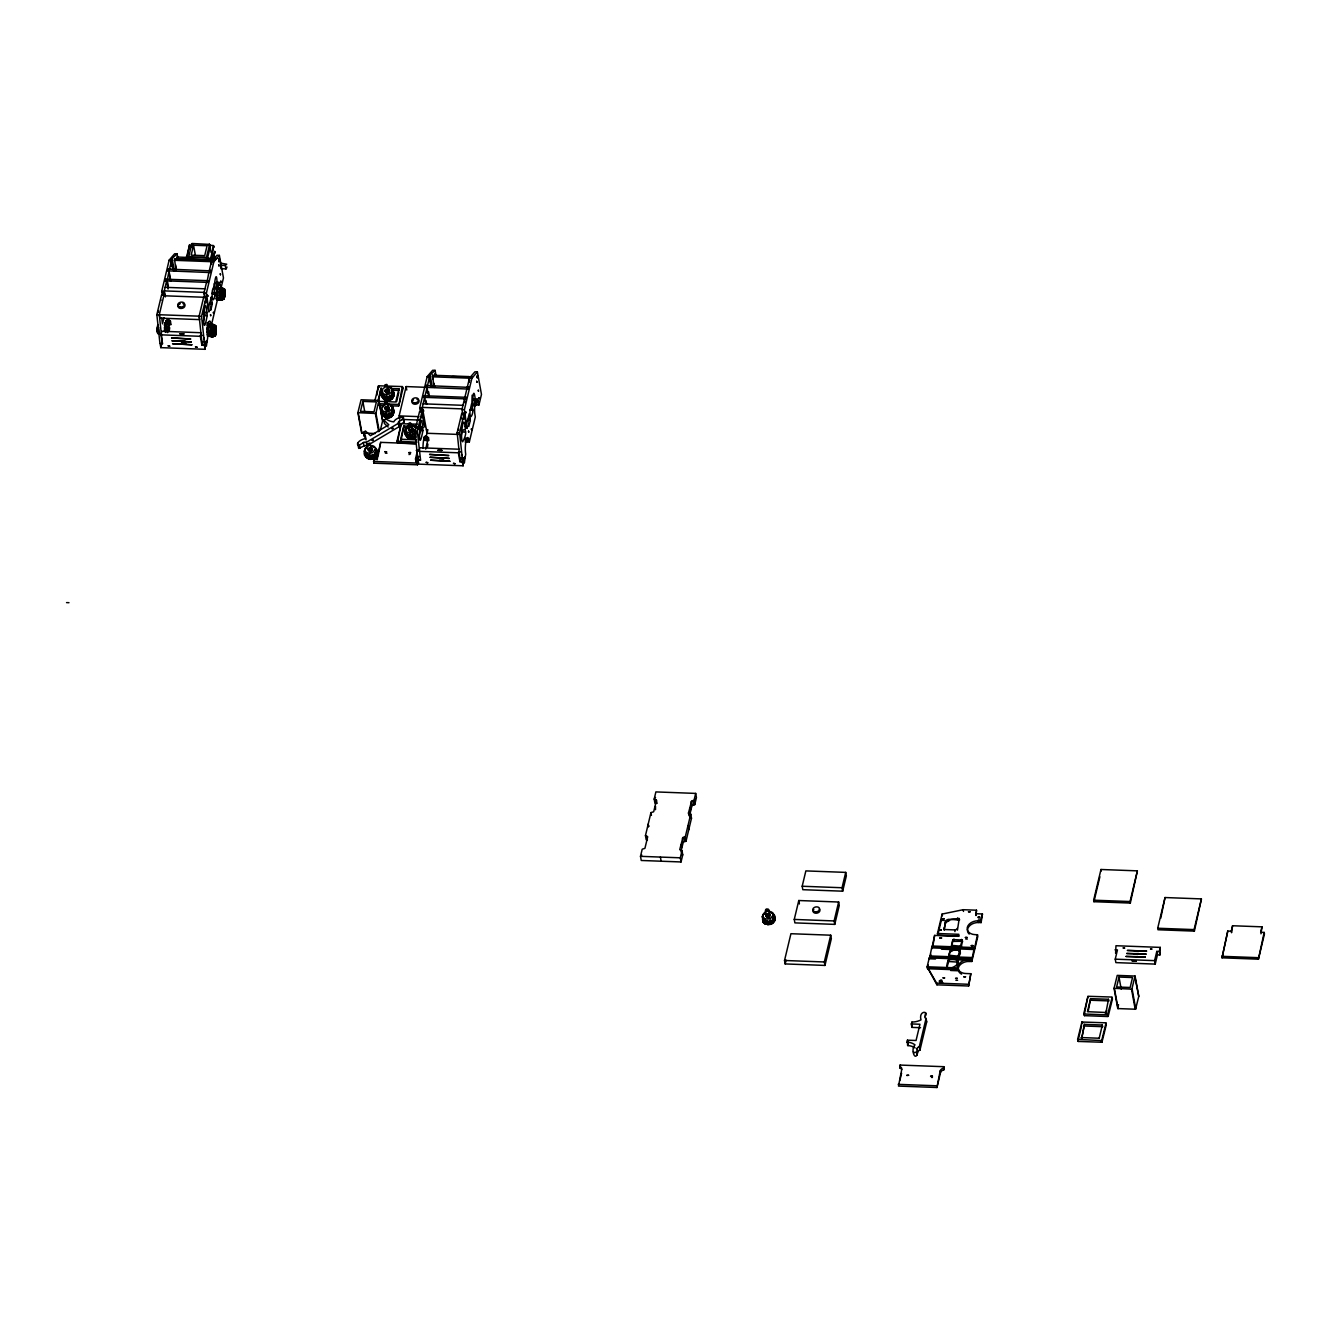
<?xml version="1.0" encoding="UTF-8"?>
<svg xmlns="http://www.w3.org/2000/svg" width="1331" height="1331" viewBox="0 0 1331 1331"><rect width="100%" height="100%" fill="white"/><g stroke="black" fill="none" stroke-linecap="round" stroke-linejoin="round"><path stroke-width="1.5" d="M214.541 283.553C217.619 260.593 218.084 304.533 214.557 283.703M688.46 827.666L688.743 829.745M1155.607 959.169L1155.807 958.919M207.004 332.683L214.374 332.817L214.108 331.602M207.12 328.458C212.261 326.611 215.056 330.188 214.674 331.918M223.026 296.014L223.175 291.888L223.941 299.342L225.072 291.955L224.556 289.11L223.026 288.76A2.479 2.329 37.6 0 0 221.062 287.729L216.837 288.528M216.354 296.231L222.976 295.698M166.125 327.526L165.909 330.204M413.059 429.347A2.229 1.581 -10.3 0 0 412.909 428.965L412.926 428.649A2.229 1.581 -10.3 0 0 410.48 427.451M159.287 334.014C155.611 333.599 157.59 327.326 157.757 324.664M214.258 329.073L214.391 329.14A4.475 0.932 -87.9 0 0 215.123 335.179A4.475 0.932 -87.9 0 0 216.104 328.524L215.988 327.592A4.475 0.932 -87.9 0 0 214.391 329.173L214.058 331.785L215.522 325.43L216.188 332.683L215.489 335.628L213.925 335.994A2.479 2.363 -38.9 0 1 211.895 336.893L211.712 335.595M223.126 296.148L224.29 288.777M213.958 330.953C214.923 325.862 213.742 332.517 216.304 331.336M214.89 330.92L215.239 328.757L215.489 329.838M215.639 330.487L214.973 331.901M224.39 293.818L224.323 294.85M470.309 410.031C476.864 404.591 468.712 427.767 470.109 409.599M160.785 300.224L161.151 300.091M157.707 327.992L157.707 330.421M176.724 258.696L177.123 257.033L216.936 258.563M177.389 259.063L177.206 257.083M409.016 454.586L410.547 453.871M655.518 797.552L655.518 797.419M942.847 982.91L941.533 981.679L939.653 982.794M958.07 968.802L927.291 967.72L928.406 969.65L928.256 968.768L958.553 969.9L959.601 971.231A9.65 6.838 -10.3 0 0 965.774 973.51L970.831 973.71L968.619 986.005L936.941 984.824L927.141 966.772L929.271 957.887L971.58 959.468L964.16 960.4A9.65 6.838 -10.3 0 0 958.004 966.239L958.753 971.48A9.65 6.838 -10.3 0 0 961.598 974.142M958.22 969.767L958.32 967.953A9.65 6.838 -10.3 0 1 966.905 961.531L971.83 961.464L977.803 936.475L977.486 934.745L975.074 934.645A9.65 6.838 -10.3 0 1 967.304 927.374A9.65 6.838 -10.3 0 1 978.385 920.786L980.797 920.869L981.113 922.599L978.684 922.516A9.65 6.838 -10.3 0 0 968.968 926.476A9.65 6.838 -10.3 0 0 969.201 934.096M368.487 458.929L366.641 457.631C364.245 452.34 368.62 452.79 367.489 457.465A2.479 1.281 -62.8 0 0 368.371 458.23L368.487 458.929C371.881 460.476 378.387 457.465 376.041 453.272M367.057 455.135L366.008 454.586M384.36 399.699L383.561 398.951C381.282 392.778 385.973 394.825 384.36 399.699C387.77 402.112 394.775 399.566 393.311 394.791A2.479 1.714 -27.9 0 0 393.976 393.078L392.029 389.501L392.196 391.347L389.6 393.81A5.341 3.777 -10.3 0 1 382.446 392.828A5.341 3.777 -10.3 0 1 384.709 387.487M385.108 416.936L384.043 416.387A2.479 1.281 -62.8 0 1 383.162 415.605C381.448 410.63 385.358 412.194 384.226 416.154A2.479 1.281 -62.8 0 0 385.108 416.936L385.241 417.635C388.436 418.866 393.909 416.936 393.244 412.876M383.994 396.438L382.929 395.889M407.935 438.065L407.136 437.317C404.707 431.227 409.649 433.174 407.935 438.065L411.612 438.964L415.854 437.217M766.24 924.113L764.443 923.564L764.377 919.172L765.441 919.704L765.624 924.28L771.747 923.747C772.313 917.525 767.505 919.788 770.466 924.413M390.515 416.586C390.998 410.663 386.805 412.427 389.218 417.052M412.976 438.032C409.349 429.98 418.25 435.104 412.86 438.065L412.976 438.764M766.739 916.277L766.09 915.811A1.98 1.414 -10.3 0 1 767.471 913.915M773.694 915.961L774.426 917.658L772.978 914.064L774.509 915.312L775.058 918.523L771.764 923.83M157.258 328.091L158.339 326.777M164.528 327.01L164.362 328.324M207.087 328.507L206.971 329.855L214.125 330.121M207.736 329.655L207.852 328.308M212.611 325.33L212.71 324.365C205.556 324.864 208.202 324.947 212.977 324.697A2.479 2.363 -38.9 0 1 214.84 325.729L215.805 325.762M211.895 336.893L211.978 335.928M212.893 325.662L212.71 324.365A2.479 2.363 -38.9 0 1 214.557 325.396L214.84 325.729M213.143 330.088L213.276 328.74M216.387 293.003L216.62 291.639L222.992 292.121M214.907 332.733L215.339 331.303M220.464 298.926L220.663 300.224A2.479 2.363 -38.9 0 0 222.676 299.342L223.941 299.342M220.663 300.224L220.746 299.259M221.645 288.993L221.462 287.696L217.286 288.178M222.876 293.469L222.027 292.071M470.076 409.848L472.721 410.447M215.522 330.937L215.189 332.7L214.94 331.635M224.174 295.648L223.991 292.105L223.708 293.502M774.675 916.66L775.224 919.671L774.143 921.335M167.407 329.506C166.225 335.096 166.458 323.2 167.423 328.358M210.83 310.007L212.344 303.551L211.23 297.262M213.692 287.296C211.679 289.226 211.496 298.044 213.309 299.774C217.985 295.066 209 280.575 218.4 282.555A9.65 2.03 -87.9 0 1 220.281 284.884L220.929 288.478L223.458 277.913L219.365 255.386L216.936 255.286L212.111 260.876L213.343 260.926L212.677 261.741M435.353 375.974L435.137 373.529L434.755 376.007M470.309 420.496L469.227 413.741L467.647 420.313L468.762 426.536L470.309 420.496L467.863 420.496L467.896 419.332L470.309 419.332M471.873 403.742L472.139 395.174M641.808 855.068L641.642 855.184M948.637 959.684C939.004 979.599 974.608 957.471 948.654 959.684M949.103 955.442L950.9 949.302L959.817 949.835L958.154 956.174L949.153 955.242L949.419 957.139C945.176 948.471 965.175 947.373 959.268 955.675M951.499 945.393L952.863 939.703L951.815 947.09L951.515 945.359L960.466 946.175L962.28 940.052L952.913 939.586M167.34 329.539C166.442 334.197 166.292 324.564 167.357 328.042M213.626 329.838L214.358 327.476L214.89 329.106M957.455 930.136L959.235 918.457L948.121 919.505A3.061 2.18 -10.3 0 0 945.443 921.551L944.178 929.903L945.443 921.551M955.908 980.298L957.605 980.265M978.368 919.072L980.065 919.039M167.24 329.539L166.874 330.504L167.24 328.058M214.757 283.486L217.186 283.57M212.294 304.1C209.283 305.697 208.867 301.222 212.294 302.836M472.771 399.982L475.25 399.416L472.788 398.718M167.673 332.617L170.435 321.054L168.155 320.022L168.904 324.165L171.017 324.664M191.581 243.823L188.852 256.767L206.455 257.332L209.666 244.405L192.03 243.49L192.313 247.849M210.464 259.179L213.659 245.769L211.163 259.528M213.958 247.466L213.259 245.486L207.436 245.27M213.309 257.216L214.69 251.409L213.609 258.863M214.973 253.156L214.69 251.459M357.889 412.627L361.1 399.749L378.936 400.448L375.824 413.475L357.889 412.677L361.599 432.891L375.259 433.54M378.986 400.681L382.646 420.679L380.483 429.747M402.295 386.572L402.927 388.602L398.801 405.822L402.295 386.572L378.57 385.79L374.726 401.263M415.189 443.755L397.653 443.107L397.004 441.127L401.263 423.724L417.202 424.19M425.687 449.113L428.449 437.55L426.17 436.535L427.883 429.697M647.448 839.828L646.201 839.778L645.452 835.635L650.942 812.609L653.671 811.777L656.433 800.214L654.187 799.049L655.884 791.912L695.68 793.409L696.429 797.535L694.732 804.673L692.004 805.521L689.691 815.171M694.732 804.673L693.983 800.547L691.671 800.879L688.46 813.075L690.739 814.106L691.488 818.249L685.997 841.259L683.269 842.09L680.956 851.757M960.167 951.915L959.851 950.184M960.915 945.792L961.232 947.506L962.33 941.283L953.179 941.416M1077.611 1039.461L1081.92 1022.025L1105.695 1022.824L1106.277 1024.837L1101.935 1042.24L1078.326 1041.441L1077.628 1039.411L1101.685 1040.559L1105.994 1023.14M1077.927 1041.158L1081.571 1025.835M1084.482 1015.653L1083.783 1013.623L1088.026 996.287L1111.867 997.052L1112.433 999.065L1108.141 1016.435L1107.475 1014.871L1084.116 1014.006L1084.482 1015.653L1107.775 1016.535M1106.277 1024.837L1105.579 1022.807M1112.134 997.401L1107.475 1014.871M1114.047 988.351L1117.241 975.39L1135.027 976.056L1131.849 989.166L1114.03 988.301L1117.774 1008.565L1135.559 1009.231L1138.77 996.353L1134.711 975.939M406.238 431.028L406.437 428.399M158.372 312.103L158.306 310.689L158.073 312.036M421.262 410.713L421.262 409.682M426.602 430.146L426.585 429.114M372.364 458.38C376.39 454.753 369.469 451.808 372.48 459.079M390.715 399.932C386.822 399.799 390.549 390.332 390.698 399.2M364.91 453.572L365.243 451.658L365.343 455.901A2.479 1.714 -27.9 0 0 366.524 456.949A2.479 1.281 -62.8 0 0 367.306 457.698L368.371 458.23M381.847 394.874L382.163 392.961L382.263 397.204A2.479 1.714 -27.9 0 0 383.444 398.252L382.962 397.37A2.479 1.714 -27.9 0 1 381.797 396.305C378.869 394.026 383.644 388.719 381.215 392.562M381.648 412.261L381.98 410.364L382.08 414.59A2.479 1.714 -27.9 0 0 383.261 415.655L385.241 417.635M405.406 433.24L405.739 431.344L405.839 435.57A2.479 1.714 -27.9 0 0 407.003 436.635L406.537 435.736A2.479 1.714 -27.9 0 1 405.356 434.688C402.91 431.044 407.02 427.8 404.79 430.928M762.796 919.438C763.445 914.414 761.315 923.398 765.175 923.564M165.693 328.225L166.026 326.744M223.408 295.449L224.756 297.246M427.65 446.684L427.584 443.789L427.135 446.717M648.613 826.618L648.613 825.719L648.53 826.667M695.264 799.382L695.181 799.532M215.023 333.865C218.633 323.766 210.78 329.289 216.005 333.915M214.773 332.317L213.243 334.014A2.479 1.764 -10.3 0 1 211.13 334.663C205.756 332.484 206.189 336.61 211.313 335.628A2.479 1.764 -10.3 0 0 213.426 334.979L214.89 336.028M409.299 428.848L409.432 430.412A2.229 1.581 -10.3 0 0 412.909 429.064M409.399 429.431L410.064 430.579M409.283 429.397L411.429 429.88L412.011 428.382M765.674 909.855C773.927 913.316 762.347 902.135 766.157 916.46M202.994 322.917L204.907 314.515L204.259 309.125M207.187 315.597C204.708 280.691 200.898 349.687 207.187 315.597L204.758 315.497M418.716 437.899L420.646 429.497L419.98 424.09M422.925 430.579C420.579 395.507 416.52 464.652 422.925 430.579L420.496 430.479M461.008 439.413C461.025 423.957 470.375 428.565 462.639 441.792C459.644 440.295 463.737 408.268 465.301 429.031M364.278 451.325C366.308 446.734 362.481 454.952 365.343 455.901L366.258 455.568M381.015 410.031C383.378 406.055 378.769 411.961 382.08 414.59L383.012 414.274M762.197 917.042C763.811 912.683 760.933 922.167 764.393 922.816M162.349 295.282L161.667 291.522L169.17 260.094L174.644 253.772L177.09 253.855L177.755 257.615M156.842 314.648L161.5 295.183L163.929 295.282L159.287 314.732L162.349 343.398L159.92 343.315L156.842 314.648L201.563 316.262L206.205 296.796L203.776 296.713L199.134 316.162L202.196 344.845L204.625 344.929L201.563 316.262M165.826 279.127L165.393 280.974L166.625 281.024L168.089 289.043M170.152 280.808L168.704 269.295M164.778 295.366L164.096 291.622L166.625 281.024M210.065 272.422L210.448 270.859L168.222 269.095L167.756 271.025L169.004 271.075L167.273 280.126M169.47 269.145L171.583 260.26L169.153 260.161M175.975 270.459L174.511 258.73L210.897 260.077L211.646 264.154M164.029 317.776L162.449 323.832L161.733 318.026M205.257 341.768L205.124 349.304L160.818 347.641L160.103 343.681L162.582 343.764L160.951 334.83L161.816 331.269L201.164 332.733L200.316 336.31L201.929 345.245L204.408 345.328L205.473 341.418L206.355 346.243L207.686 337.608A9.65 2.03 -87.9 0 1 208.118 323.982A9.65 2.03 -87.9 0 1 210.997 323.749L211.313 325.479L217.286 300.473L216.304 297.761M160.818 347.641L161.683 344.064M186.207 258.281L189.701 244.654L190.266 246.268M187.222 255.436L187.139 255.785A14.025 9.933 -10.3 0 1 186.423 257.415M187.421 256.118L189.385 244.954M193.544 245.237L191.182 255.169L204.691 255.668L207.07 245.736L193.544 245.237L195.391 255.336M180.949 340.769L184.976 340.919M207.337 258.963L210.015 247.799M210.897 260.077L210.531 261.658L174.128 260.294M204.625 296.796L203.959 293.053L206.488 282.455L207.719 282.505L208.168 280.658L165.809 279.227M208.851 272.506L207.104 281.64M207.536 280.791L207.154 282.355L165.427 280.808M206.205 296.796L208.967 312.003L206.388 293.136L213.892 261.708L219.365 255.386M218.733 261.774L218.916 258.63M202.196 344.845L203.044 341.318M208.351 325.629L207.27 327.293L208.351 325.629L211.629 325.762A2.479 1.68 13.4 0 1 213.692 326.528L214.657 326.561M216.371 290.141L217.103 288.977L220.38 289.093A2.479 1.68 13.4 0 1 222.46 289.859L223.425 289.892M217.868 287.296L218.717 283.719M211.313 333.948L211.479 334.913M220.064 297.279L220.064 298.959A2.479 1.764 -10.3 0 0 222.177 298.327L223.159 298.36M221.878 289.676L222.044 288.96A2.479 1.764 -10.3 0 1 223.625 289.526M208.118 326.644L211.396 326.761A2.479 1.68 13.4 0 1 213.459 327.526L213.692 326.528M220.247 298.244L216.387 298.676M216.87 289.975L220.147 290.091A2.479 1.68 13.4 0 1 222.21 290.857L222.46 289.859M214.79 334.88L214.823 334.73A2.479 1.68 13.4 0 1 213.692 335.445M362.864 401.396L360.501 411.346L374.011 411.845L376.39 401.912L362.864 401.396L364.711 411.512M376.839 395.307L378.37 385.99M365.326 454.67A2.479 1.68 13.4 0 1 364.694 453.655L364.511 450.327M377.921 401.247L381.032 388.219L378.653 401.03M382.679 396.289A2.479 1.68 13.4 0 1 381.631 394.974L381.448 391.647M369.369 457.165L369.536 458.579A4.475 3.161 -10.3 0 0 370.667 458.679L371.831 458.579M370.733 457.215L371.116 459.278M386.289 398.485L388.036 400.598M369.07 445.719A5.341 3.777 -10.3 0 0 365.243 451.076A5.341 3.777 -10.3 0 0 372.68 452.49L375.508 449.029C375.259 445.952 378.719 453.022 376.989 454.121A2.479 1.68 13.4 0 1 376.257 455.468A2.479 1.181 46.5 0 1 375.675 456.417L374.926 457.947M387.654 398.535L387.903 399.916M370.451 445.502A5.341 3.777 -10.3 0 1 375.508 449.029L376.989 454.121L376.007 454.087M417.352 451.176L415.588 458.579A4.542 3.228 -10.3 0 0 417.535 461.674L417.501 464.802L373.761 463.171L373.778 460.027A4.559 3.228 -10.3 0 0 377.155 457.115L380.683 442.358L415.072 443.639M373.761 463.171L373.778 460.027M376.557 451.791L375.824 450.094M374.793 457.265A2.479 1.181 46.5 0 0 375.292 456.267L376.507 454.453A2.479 1.68 13.4 0 0 377.222 453.122L376.257 453.072L376.623 455.152M386.106 415.871L386.273 417.269A4.475 3.161 -10.3 0 0 387.404 417.368L388.569 417.285M390.183 388.219L391.996 388.852L393.909 395.423A2.479 1.68 13.4 0 1 393.194 396.771L393.427 395.773A2.479 1.68 13.4 0 0 394.142 394.425L393.094 389.867M387.471 415.921L387.853 417.984M377.921 456.999L380.683 442.358M393.494 393.094L392.628 391.381M385.807 404.408A5.341 3.777 -10.3 0 0 381.98 409.782A5.341 3.777 -10.3 0 0 389.417 411.196L392.013 408.733L391.846 406.887M387.188 404.208A5.341 3.777 -10.3 0 1 392.262 407.719L393.726 412.81A2.479 1.68 13.4 0 1 393.011 414.157L393.36 413.841M393.294 410.497L392.445 408.767M396.621 401.712L398.834 392.395M399.766 419.348L399.134 415.888L406.138 386.572L425.92 387.321M397.769 440.827L401.113 423.94M421.628 426.685L403.792 426.02L400.648 439.23L416.503 439.829M400.964 440.794L403.909 426.036M407.136 437.317L406.621 433.906A2.479 1.68 13.4 0 1 405.938 433.24M409.865 436.851L411.612 438.964M411.229 436.901L411.479 438.282M420.363 411.778L419.681 408.018L427.184 376.606L432.658 370.268L435.087 370.367L436.119 375.991M420.363 459.91L417.934 459.811L414.856 431.144L419.515 411.678L421.944 411.778L424.705 426.985L422.11 408.118L424.639 397.52L423.391 397.487L423.84 395.623L425.088 395.673L427.018 387.571L425.77 387.521L426.236 385.591L468.462 387.354M428.366 376.706L435.087 370.367M416.004 428.715L413.176 432.176A5.341 3.777 -10.3 0 1 405.739 430.762A5.341 3.777 -10.3 0 1 409.565 425.404M426.719 385.79L426.353 387.371L468.113 389.051L468.579 387.121L467.331 387.071L469.46 378.187L471.906 378.22L477.38 371.881L474.951 371.798L470.126 377.372M427.484 385.641L429.597 376.756L427.168 376.656M463.138 465.8L463.271 458.263L463.138 465.8L418.832 464.136L418.117 460.177L420.596 460.26L417.302 431.227L421.944 411.778M433.989 386.955L432.525 375.226L468.911 376.59L469.66 380.649M420.396 432.375L421.278 428.649M416.62 462.622A4.542 3.228 -10.3 0 1 415.904 460.293L416.786 456.6M417.934 459.811L418.766 456.3M417.535 461.674L417.501 464.802M443.639 459.744L439.48 460.127M469.277 382.213L468.911 376.59M462.988 415.172L461.957 409.549L464.486 398.967L465.734 399.001L466.183 397.154L464.935 397.104L466.865 389.001M461.924 462.656L464.369 462.755L463.487 457.914L462.639 461.424L460.21 461.341L457.149 432.675L461.79 413.209L464.22 413.309L466.981 428.499L464.403 409.632L471.906 378.22M462.639 461.424L459.578 432.758L464.22 413.309M470.325 409.582L471.59 403.692L472.705 409.283M462.423 461.824L459.944 461.741L460.792 458.163M460.21 461.341L461.058 457.831M475.2 400.065C471.473 420.729 472.655 378.952 475.217 398.818M474.385 405.539L475.45 405.572L476.731 400.215M477.38 371.881L481.473 394.409L478.944 404.973L476.515 404.89L477.363 401.363M464.369 462.755L465.7 454.121A9.65 2.03 -87.9 0 1 466.133 440.478A9.65 2.03 -87.9 0 1 469.011 440.245L469.327 441.975L466.898 441.892M469.327 441.975L475.3 416.969L474.718 413.276A9.65 2.03 -87.9 0 1 475.417 401.613L476.415 399.05A9.65 2.03 -87.9 0 1 478.295 401.38L478.944 404.973M685.997 841.259L685.232 837.116L682.919 837.449L679.725 849.66L682.004 850.675L682.753 854.818L681.039 861.956L641.259 860.475L640.494 856.332L642.207 849.195L644.919 848.363L647.698 836.8L645.452 835.635M681.039 861.956L680.291 857.813L682.004 850.675M685.232 837.116L690.739 814.106M693.983 800.547L695.68 793.409M762.38 916.194L763.295 920.836M766.955 911.585A5.341 3.777 -10.3 0 0 763.129 916.959A5.341 3.777 -10.3 0 0 770.549 918.373L773.394 914.896A5.341 3.777 -10.3 0 0 768.32 911.386M784.525 960.483L790.93 933.713L830.71 935.194L831.343 938.654L824.954 965.424L785.157 963.927L784.525 960.483L824.322 961.964L824.954 965.424M794.258 919.438L798.783 900.521L838.646 902.019L839.262 905.463L834.753 924.38L794.89 922.882L794.258 919.438L834.121 920.936L834.753 924.38M802.194 886.246L805.854 870.907L845.717 872.387L846.35 875.848L842.673 891.188L802.809 889.69L802.194 886.246L842.057 887.744L842.673 891.188M785.157 963.927L786.072 960.1M824.322 961.964L830.71 935.194M834.121 920.936L838.646 902.019M842.057 887.744L845.717 872.387M899.773 1066.48L900.105 1065.066L943.862 1066.697L943.829 1069.841A4.542 3.228 -10.3 0 0 940.468 1072.719L936.941 1087.51L898.492 1086.079L901.719 1069.592A4.559 3.228 -10.3 0 0 899.773 1066.48L900.089 1068.194A4.559 3.228 -10.3 0 1 901.736 1069.492M900.089 1068.194L900.105 1065.066M915.146 1047.963A14.025 9.933 -10.3 0 0 908.075 1045.567L907.426 1040.177L916.061 1040.493L919.937 1024.254L911.302 1023.938L912.251 1022.025A14.025 9.933 -10.3 0 0 920.985 1019.879C918.506 1010.645 928.506 1010.662 925.594 1015.736M907.592 1045.55L907.426 1040.177M920.57 1027.715L911.918 1027.382L911.752 1022.008M899.823 1080.539L901.586 1073.152M935.477 959.002L929.421 958.769L931.667 947.855L973.959 949.519L974.126 950.401L977.486 934.745M931.667 947.855L931.816 948.737L934.628 935.41L958.37 936.309L958.852 934.312L937.473 933.513L942.115 914.064L963.178 909.705L976.505 910.204L975.972 915.445L976.505 910.204M927.441 968.569L928.273 965.075M929.936 958.154L930.835 954.327M933.114 944.777L934.628 935.41M959.169 936.042L937.773 935.244L941.499 919.688M925.627 1013.057L924.746 1016.751A2.695 1.913 -10.3 0 0 926.077 1018.398L926.709 1021.859L919.921 1050.226A2.695 1.913 -10.3 0 0 917.841 1051.756C915.711 1063.336 910.055 1049.394 915.013 1044.885A14.025 9.933 -10.3 0 0 907.443 1042.123L906.96 1042.106M916.976 1055.383L917.209 1048.296A2.695 1.913 -10.3 0 1 919.288 1046.782L926.077 1018.398M946.957 967.437L948.704 961.514L957.655 962.113M956.773 966.156L957.355 960.666M936.941 1087.51L940.152 1071.006A4.542 3.228 -10.3 0 1 943.529 1068.111L943.862 1066.697M957.638 959.817L971.746 960.35L973.959 949.519M980.797 920.869L982.461 913.964L975.656 913.715M981.113 922.599L982.461 913.964M968.619 986.005L970.831 973.71M1093.649 900.189L1100.987 869.492L1137.373 870.857L1130.318 903.067L1093.932 901.703L1093.649 900.189L1130.052 901.536L1130.318 903.067M1093.932 901.703L1099.888 876.763M1084.532 1013.373L1087.876 996.503M1084.532 1024.371L1081.571 1039.128L1084.399 1024.354L1102.351 1025.036L1099.223 1038.147M1088.176 1011.493L1090.538 998.666L1108.39 999.248L1108.79 1000.995M1115.611 953.279L1115.96 945.725L1160.266 947.389L1159.917 954.943L1157.438 954.843L1156.805 951.399L1159.284 951.482L1159.917 954.943M1157.438 954.843L1155.225 964.093L1115.877 962.612L1115.245 959.169L1117.458 949.918L1114.979 949.835M1130.052 901.536L1137.373 870.857M1108.49 999.331L1105.678 1014.022L1106.577 1010.296M1119.005 977.037L1116.626 986.986L1130.152 987.486L1132.515 977.553L1119.005 977.037L1121.218 989.166M1117.691 1008.299L1118.539 1004.705M1157.704 928.239L1165.041 897.543L1201.427 898.907L1194.373 931.118L1157.97 929.753L1157.704 928.239L1194.09 929.604L1194.373 931.118M1160.732 918.257L1165.041 897.543M1155.225 964.093L1154.593 960.633L1156.805 951.399M1159.284 951.482L1160.266 947.389M1194.09 929.604L1201.427 898.907M1261.988 926.842L1260.673 932.299L1264.167 932.432L1264.45 933.946L1258.427 959.185L1222.024 957.821L1227.781 931.068L1231.275 931.201L1231.558 932.715L1232.573 925.744L1261.988 926.842L1260.956 933.813M1222.024 957.821L1227.781 931.068M1231.275 931.201L1232.573 925.744M1258.427 959.185L1264.167 932.432M222.926 293.136L223.159 292.57A4.475 0.932 -87.9 0 1 224.756 290.94L224.872 291.855A4.475 0.932 -87.9 0 1 223.891 298.527A4.475 0.932 -87.9 0 1 223.142 292.521L223.342 293.635M223.774 292.487L222.942 290.923M224.19 294.983L222.876 297.246M767.471 924.513C764.61 919.355 769.135 919.305 768.852 924.463M163.064 293.02L163.031 294.7M461.192 417.468L461.192 419.032M214.391 335.013L214.075 331.519L207.02 331.386M375.958 413.309L379.268 431.344M1108.324 1016.235L1108.041 1014.538M1102.168 1042.023L1101.885 1040.31M1132.099 988.933L1135.759 1008.981M388.935 387.903L387.67 387.67M387.487 405.057L388.768 405.223M766.024 916.294A2.229 1.581 -10.3 0 1 767.421 914.497C763.778 916.061 769.967 917.109 768.536 914.098M458.513 428.748L458.53 430.429M942.681 920.453L944.345 920.287M218.4 282.555L217.402 285.117A9.65 2.03 -87.9 0 0 216.703 296.78L216.97 298.726M165.992 327.043L165.859 330.704M388.486 408.783L387.421 409.615M412.244 429.78L410.414 430.662M768.436 913.598A2.229 1.581 -10.3 0 1 770.3 914.83L770.283 915.246A2.229 1.581 -10.3 0 1 766.706 916.577L767.355 914.297M370.684 446.434L372.214 446.401M958.453 955.908L958.769 957.638M398.485 404.175L398.801 405.822M211.18 297.246L209.633 303.817L210.697 309.973M164.528 322.701L165.227 324.065L164.761 322.784M216.97 288.228L217.785 287.612M220.78 289.077L221.062 287.729M220.763 288.112A2.479 2.329 37.6 0 1 222.726 289.143L223.026 288.76M219.914 294.75L219.948 296.098M217.086 298.693L217.386 300.107L221.062 300.19A2.479 2.329 37.6 0 0 222.976 299.309L223.275 298.926A2.479 2.329 37.6 0 1 221.545 299.808M221.362 299.808L221.029 299.242M212.028 325.729L212.294 324.398A2.479 2.329 37.6 0 1 214.274 325.413L215.522 325.43M212.012 324.781A2.479 2.329 37.6 0 1 213.975 325.796L214.274 325.413M211.163 331.402L211.196 332.75M207.736 335.761L212.294 336.859A2.479 2.329 37.6 0 0 214.224 335.978L214.507 335.595A2.479 2.329 37.6 0 1 212.594 336.477L208.235 336.177M212.594 336.477L212.278 335.894M386.855 409.898L388.552 409.066M916.344 1051.939L914.647 1052.721L913.349 1051.823M223.907 292.687L224.274 293.519M223.957 295.549L223.658 294.633M223.957 296.048L224.939 296.031M383.777 420.064L388.818 424.789L370.451 435.686L365.426 430.961L363.529 432.525A14.025 9.933 -10.3 0 1 365.493 438.631C355.843 440.162 354.645 449.279 363.513 442.491A2.695 1.913 -10.3 0 1 366.291 442.358L398.368 423.308A2.695 1.913 -10.3 0 1 399.167 421.311C410.763 415.705 396.588 415.938 393.776 421.844A14.025 9.933 -10.3 0 1 386.24 419.049L383.777 420.064L384.409 423.524L388.186 427.051M357.656 443.29L358.704 448.414L364.128 445.935A2.695 1.913 -10.3 0 1 366.923 445.802L399.001 426.752A2.695 1.913 -10.3 0 1 399.799 424.772L403.975 422.276L404.075 420.895M177.09 253.855L170.368 260.144L171.433 266.167M965.774 939.07L967.371 939.037M389.118 390.332L387.92 389.667M369.203 448.663C367.156 451.741 374.277 449.695 370.634 448.281M385.424 400.232L384.243 399.001A2.479 1.281 -62.8 0 1 383.345 398.219L383.977 397.62M383.345 398.219L385.042 398.169M391.796 395.257C393.66 392.096 389.534 394.642 392.229 397.57A2.479 1.181 46.5 0 1 391.713 398.568L391.846 399.267M392.362 396.355L393.111 396.738L391.464 397.187M382.945 406.887L382.679 407.419M391.713 398.568L392.612 397.719A2.479 1.181 46.5 0 0 393.111 396.738M383.794 415.006L383.162 415.605L384.859 415.555M391.613 412.643C393.144 409.099 389.634 412.427 392.029 414.973A2.479 1.181 46.5 0 1 391.53 415.954A4.475 3.161 -10.3 0 1 389.684 416.986M392.163 413.741L392.928 414.124L391.281 414.573M392.928 414.124A2.479 1.181 46.5 0 1 392.412 415.122L391.663 416.653M368.121 456.849L366.424 456.916L367.057 456.317M374.876 453.938C376.59 450.627 372.68 453.572 375.292 456.267L374.543 455.884M405.805 428.698L407.319 427.567M408.983 438.614L407.802 437.383A2.479 1.281 -62.8 0 1 406.92 436.601L407.552 436.002M406.92 436.601L408.617 436.535M415.405 437.633L415.289 436.934A2.479 1.181 46.5 0 0 415.788 435.952L416.254 432.775M772.745 919.804C772.346 914.78 773.161 923.148 772.662 923.132M773.294 922.832L774.176 921.984L773.145 915.894M387.038 392.512C392.778 389.833 383.062 392.994 386.789 389.65M385.391 453.172L386.988 453.239M655.501 806.253L655.501 809.664M688.377 827.183L687.994 825.619M971.813 947.04L973.177 947.023M214.224 332.351L214.075 331.269M774.01 918.357L774.575 917.442L775.058 918.423M391.048 406.138L390.632 405.539M414.806 427.135L414.507 426.669M223.858 297.295L224.257 290.973L223.575 293.336M386.273 417.269L387.72 417.302M408.65 429.68A2.229 1.581 -10.3 0 0 408.783 430.495L409.416 430.346M767.388 914.53L767.172 914.63A1.98 1.414 -10.3 0 0 766.34 916.41M387.604 392.229L388.669 391.397L388.02 390.249M386.606 407.036C382.879 408.833 389.9 410.148 388.036 407.203M771.281 912.683L772.945 913.399L771.131 912.767M158.223 328.125L159.088 327.975M382.712 395.989L381.797 396.305L383.195 396.888M393.061 393.41L393.976 393.078M388.951 396.621L390.249 396.172M382.529 413.375L381.598 413.708A2.479 1.714 -27.9 0 0 382.779 414.756L383.261 415.655M392.878 410.797L393.793 410.48L392.861 407.186L393.959 411.811L392.745 412.776M388.768 414.008L390.066 413.558M406.288 434.355L405.356 434.688L406.754 435.254M412.527 435.004L413.825 434.538M365.792 454.67L364.86 455.002A2.479 1.714 -27.9 0 0 366.042 456.051L366.524 456.949M375.658 451.209L376.59 450.876L376.157 448.547M376.124 452.107L376.59 450.876A2.479 1.714 -27.9 0 1 376.024 452.457M372.031 455.318L373.329 454.853M769.9 921.185L771.198 920.736M411.429 430.745L409.848 430.712M931.517 1077.445L932.432 1077.478M222.826 294.866L216.321 294.883M226.969 266.982L226.237 268.862L220.963 268.746L220.231 265.302L225.272 265.485L226.719 264.187L220.147 263.072M945.759 923.281A3.061 2.18 -10.3 0 1 948.437 921.235C950.367 917.275 961.498 921.934 959.352 919.139M392.329 407.785L393.377 408.151M375.575 449.079L376.64 449.445M773.461 914.946L774.509 915.312M774.509 920.337L775.224 919.671M465.268 442.142L466.715 442.158L465.95 438.015M409 430.612L409.432 430.412A2.229 1.581 -10.3 0 1 409.399 427.85M768.42 923.847L769.568 923.764A4.475 3.161 -10.3 0 0 773.461 920.736M382.629 389.983L382.663 392.662M391.963 406.87L392.795 407.12M378.869 385.707L379.235 387.354M397.969 404.424L378.553 403.692M375.409 413.592L378.686 431.677M693.484 804.639L692.919 800.497M684.75 841.225L684.184 837.083M1131.533 989.232L1135.193 1009.314M1101.619 1042.306L1101.319 1040.659M957.405 956.373L957.721 958.087M211.928 256.351L214.457 256.816A14.025 9.933 -10.3 0 0 214.441 258.996M176.74 258.863L214.524 260.26M178.587 259.462L198.519 260.211M210.481 260.66L214.457 260.809M213.892 261.708L211.446 261.691L209.316 270.576L210.564 270.626L210.098 272.556L168.338 270.859M168.305 268.779L169.536 268.812M209.4 270.26L210.631 270.293M217.485 283.303A9.65 2.03 -87.9 0 1 217.851 284.801L220.281 284.884M217.485 287.995L221.728 288.045A2.479 2.363 -38.9 0 1 223.591 289.077L223.325 288.744A2.479 2.363 -38.9 0 0 221.462 287.696M222.726 289.143L224.556 289.11M165.177 287.33L204.957 288.81M223.824 289.742L224.789 289.792M223.991 290.724L224.972 290.757M222.21 290.857L223.175 290.89M224.107 291.905L225.072 291.955M214.69 292.787C211.496 290.94 211.446 295.482 214.69 294.051M216.504 293.003L221.911 293.436M224.14 293.253L225.105 293.286M161.667 291.522L164.096 291.622M203.959 293.053L206.388 293.136M224.09 294.65L225.055 294.683M216.62 297.878L219.898 297.994A2.479 1.764 -10.3 0 0 222.011 297.362L222.976 297.395M163.796 295.765L203.66 297.246M217.169 298.926C218.7 300.623 215.306 299.408 220.38 299.891A2.479 2.363 -38.9 0 0 222.41 298.993L224.24 298.959M204.858 312.436L207.287 312.519M166.275 322.135L168.721 322.235L169.02 323.949L166.591 323.866L166.275 322.135A9.65 2.03 -87.9 0 0 165.909 320.638M208.202 322.169A9.65 2.03 -87.9 0 1 208.568 323.666L210.997 323.749M213.975 325.796L214.94 325.845M213.659 325.662A2.479 1.764 -10.3 0 1 215.056 326.411L216.038 326.444M214.923 327.06A2.479 1.764 -10.3 0 1 215.239 327.376L216.204 327.409M213.459 327.526L214.424 327.559M214.923 328.408L216.321 328.607M157.208 329.489L159.038 329.789M215.223 332.65L216.188 332.683M157.241 330.82L159.071 331.12M157.341 332.018L158.322 332.051A2.479 1.764 -10.3 0 0 159.054 332.617M214.907 334.38L215.888 334.414M212.844 334.796L215.788 334.763M157.524 332.983L158.489 333.016A2.479 1.764 -10.3 0 0 159.071 333.499M207.836 336.144L211.629 336.543A2.479 2.363 -38.9 0 0 213.659 335.662L215.489 335.628M157.757 333.665L160.635 333.931M200.482 335.362L202.911 335.462M214.224 335.978L215.189 336.011M160.951 334.83L200.316 336.31M434.605 375.891L438.598 376.041M452.54 376.557L472.472 377.305M432.142 376.789L468.545 378.154M426.319 385.275L427.55 385.325M467.414 386.755L468.645 386.805M391.015 388.502L398.884 388.785L399.184 390.449L391.314 390.149M382.829 394.009L381.864 393.976A2.479 1.68 13.4 0 0 382.629 395.091M393.177 394.392L394.142 394.425L392.944 395.39M423.824 395.74L465.551 397.287L465.168 398.867L423.441 397.304M381.631 394.974L382.596 395.008M385.707 396.871L387.071 396.921L387.487 399.25L386.123 399.184C383.761 397.104 387.338 393.477 387.071 396.921M475.5 399.799A9.65 2.03 -87.9 0 1 475.866 401.296L478.295 401.38M378.021 401.33L395.723 401.995L398.984 388.885L399.283 390.532M423.191 403.825L462.972 405.323M378.853 405.356L384.676 405.572M390.499 405.789L398.268 406.071M462.123 408.883L422.326 407.402L427.035 433.274L458.862 434.455M419.681 408.018L422.11 408.118M461.957 409.549L464.403 409.632M392.994 411.778L393.959 411.811A2.479 1.68 13.4 0 1 393.377 413.076M382.413 412.394L381.431 412.36A2.479 1.68 13.4 0 0 382.663 413.775M385.524 414.257L386.872 414.307L387.304 416.636L385.94 416.586C383.694 414.473 387.038 410.896 386.872 414.307M399.134 415.888L418.916 416.636M401.729 419.415L419.548 420.08M419.381 420.779L421.811 420.879M465.035 426.419L467.464 426.519M420.596 427.417L423.025 427.501M404.225 427.684L408.151 427.833M418.001 428.199L421.927 428.349M462.772 432.009L465.201 432.093M414.856 431.144L417.302 431.227M457.149 432.675L459.578 432.758M406.171 433.374L405.19 433.34A2.479 1.68 13.4 0 0 406.421 434.755M409.266 435.237L410.63 435.287L411.063 437.616L409.698 437.566C407.419 435.403 410.813 431.943 410.63 435.287M424.29 438.631L426.719 438.731L427.035 440.461L424.606 440.361L424.29 438.631A9.65 2.03 -87.9 0 0 423.924 437.134M469.011 440.245L466.582 440.162A9.65 2.03 -87.9 0 0 466.199 438.664M397.021 441.16L416.836 442.175M459.178 449.229L419.814 447.765L418.966 451.325L458.33 452.806L459.944 461.741M416.204 450.344L418.633 450.444M458.496 451.875L460.925 451.958M364.694 453.655L365.676 453.688M368.77 455.551L370.134 455.601L370.567 457.931L369.203 457.881C366.824 455.751 370.417 452.191 370.134 455.601M370.983 458.596L369.752 459.228M373.445 461.441L417.202 463.072A4.542 3.228 -10.3 0 0 417.851 463.388M66.55 602.61L68.979 602.693M656.832 803.491L654.935 803.192L654.187 799.049M690.057 818.149L691.488 818.249M681.688 854.785L682.753 854.818M640.494 856.332L680.291 857.813M766.656 921.418L768.02 921.468M957.139 928.406A2.18 1.547 -10.3 0 1 954.643 929.887L945.326 929.554A1.813 1.298 -10.3 0 1 943.862 928.173M767.205 924.446L768.553 924.496M1221.758 956.307L1258.144 957.671M932.099 946.008L974.425 947.589M932.266 946.89L974.591 948.471M941.433 949.169L955.725 949.702M1115.245 959.169L1154.593 960.633M929.72 955.957L972.046 957.538M929.887 956.839L972.212 958.42M927.141 966.772L957.904 967.92M950.633 970.482L958.719 970.781L958.553 969.9M928.256 968.768L936.625 983.093L968.303 984.275M1108.69 1000.895L1090.987 1000.247L1090.688 998.583L1087.427 1011.693L1105.246 1012.458L1105.545 1014.106M1084.832 1026.018L1102.534 1026.683M1081.254 1037.564L1099.073 1038.23M898.175 1084.349L936.625 1085.797M358.239 412.943L361.949 433.041M397.353 441.443L397.719 443.107M961.781 941.117L961.464 939.387M956.556 959.917L956.873 961.648M1078.26 1041.441L1078.027 1039.777M390.632 388.07L391.996 388.852M388.136 389.883L388.902 390.299A1.98 1.414 -10.3 0 1 386.389 392.578M382.746 413.276L383.794 413.825M406.504 434.272L407.552 434.804M763.878 920.453L764.942 921.002M764.427 923.481L765.491 924.013M158.206 330.853L158.173 329.522M164.428 324.265L164.379 325.396M214.125 333.915L213.592 332.284M366.108 439.895A14.025 9.933 -10.3 0 0 364.162 435.969L363.247 432.259M393.56 390.765L392.512 390.399A5.341 3.777 -10.3 0 0 386.007 387.022M415.904 432.192L414.49 432.542L415.372 433.623M220.081 292.005L219.964 293.352M216.221 298.776L217.269 300.074L216.321 299.109M211.33 328.674L211.213 330.021M159.005 334.031L158.772 333.748A2.479 2.363 -38.9 0 0 159.071 334.114M773.993 914.347L774.991 920.769M762.863 921.568L763.345 922.45M413.908 436.235L412.959 437.45L412.61 436.684M390.332 397.869L389.035 398.318M382.962 397.37L383.561 398.951M390.149 415.255L390.515 416.021L388.852 415.705M382.779 414.756L383.378 416.337M375.974 452.723L376.39 453.472A2.479 1.714 -27.9 0 0 377.056 451.775M373.412 456.55L372.114 456.999M366.042 456.051L366.641 457.631M169.27 330.654L169.719 327.725M382.629 420.629L378.586 400.298M157.773 332.65L157.59 331.985A4.475 0.932 -87.9 0 1 157.757 325.662M1138.571 951.482L1134.544 951.332M1137.872 954.443L1133.846 954.294M1135.11 976.305L1138.77 996.353M1100.987 869.492L1101.253 871.006M1114.43 988.584L1118.09 1008.682M1102.234 1025.02L1102.634 1026.767M1082.286 1021.942L1082.585 1023.589L1081.72 1022.275M1081.371 1037.564L1081.67 1039.228M978.385 920.786L978.684 922.516M963.178 909.705L963.494 911.436M971.58 959.468L971.83 961.464M969.068 959.651L969.384 961.381M962.263 940.135L962.579 941.866M957.621 917.957L957.937 919.688M959.801 946.324L960.117 948.038M959.052 949.436L959.368 951.166M954.643 929.887L954.959 931.617M953.978 939.104L954.294 940.834M948.121 919.505L948.437 921.235M952.331 946.042L952.647 947.772M951.582 949.153L951.898 950.883M950.767 951.482L950.45 949.752L950.733 951.665M949.918 956.091L950.234 957.821M942.115 914.064L942.431 915.795M949.07 959.634L949.386 961.365M947.955 960.233L948.221 962.147M946.64 965.707L946.923 967.604M937.473 933.513L937.773 935.244M936.625 983.093L936.941 984.824M929.271 957.887L929.354 959.085M943.529 1068.111L943.829 1069.841M940.152 1071.006L940.468 1072.719M919.288 1046.782L919.921 1050.226M917.192 1048.379L917.824 1051.823M911.302 1023.938L911.918 1027.382M907.443 1042.123L908.075 1045.567M798.783 900.521L799.399 903.965M768.519 909.372L769.451 914.547M691.205 801.512L691.954 805.654M689.674 814.056L690.44 818.199M688.476 812.942L688.976 815.703M682.47 838.097L683.219 842.24M656.433 800.214L656.948 802.976M655.235 799.099L656 803.225M660.392 857.081L661.141 861.207M650.942 812.609L651.441 815.371M648.197 824.122L648.513 825.852M646.5 835.668L647.249 839.811M475.866 401.296L476.515 404.89M474.701 401.43L475.45 405.572M464.486 398.967L465.218 402.977M465.151 439.363L465.65 442.125M432.525 375.226L433.257 379.285M433.989 383.345L434.738 387.421M430.262 375.941L432.043 385.74M429.597 376.756L431.41 386.689M429.031 375.891L430.811 385.691M428.565 391.663L429.297 395.673M427.018 387.571L428.482 395.59M426.719 389.351L427.434 393.344M425.987 400.498L426.702 404.374M424.639 397.52L425.737 403.543M428.416 437.699L428.931 440.461M427.218 436.568L427.966 440.711L426.918 440.661L426.17 436.535M406.138 386.572L406.77 390.033M402.627 386.955L402.927 388.602M415.588 458.579L415.904 460.293M403.36 418.816L403.975 422.276M399.25 421.262L399.882 424.705M393.427 395.773L393.427 396.971M398.368 423.308L399.001 426.752M392.196 391.347L393.311 397.47M393.211 413.309L393.244 414.357M392.013 408.733L393.127 414.856M390.532 417.318L389.234 417.768M381.165 388.136L381.465 389.783M377.155 457.115L377.472 458.846M376.473 454.603L376.507 455.651M375.275 450.028L376.39 456.15M366.291 442.358L366.923 445.802M363.529 432.525L364.162 435.969M363.413 442.541L364.045 445.985M359.403 444.92L360.019 448.364M225.272 265.485L225.904 268.929M222.044 288.96L222.227 289.925M222.011 297.362L222.177 298.327M220.513 289.792L220.264 290.79M217.851 284.801L218.5 288.378M209.666 244.505L211.113 252.541M209.266 244.122L209.982 248.148M216.687 284.934L217.186 287.696M208.168 280.658L208.351 281.673M215.056 326.411L215.239 327.376M211.745 326.444L211.513 327.443M213.243 334.014L213.426 334.979M205.19 298.36L204.109 292.387L164.312 290.89L165.41 296.863M208.568 323.666L208.884 325.38M208.202 322.901L208.701 325.662M207.137 322.851L207.636 325.613M207.852 334.53L208.035 335.495M199.134 316.162L199.766 319.623L159.903 318.126L159.271 314.682M204.408 345.328L205.124 349.304M175.609 264.819L176.358 268.879M172.248 259.445L174.394 271.191M171.583 260.26L173.396 270.193M171.017 259.395L172.797 269.195M169.004 271.075L170.834 281.091M167.623 282.072L168.338 285.932M170.401 321.187L170.917 323.949M169.203 320.072L169.969 324.215M158.322 332.051L158.489 333.016M382.979 397.071L383.095 398.052M382.779 414.457L382.912 415.438M366.042 455.768L366.175 456.749M221.861 294.817L221.894 296.164M216.437 294.9L216.471 296.247M213.11 331.486L213.143 332.817M212.294 324.398L212.328 325.346M207.686 331.569L207.719 332.9M164.362 329.755L164.395 331.086M423.025 448.314A9.65 2.03 -87.9 0 1 424.323 437.4A9.65 2.03 -87.9 0 1 426.719 438.731M393.793 410.48A2.479 1.714 -27.9 0 1 393.36 411.911M392.229 408.567A2.479 1.281 -62.8 0 1 392.246 409.316M386.156 406.621A2.229 1.581 -10.3 0 0 385.574 409.399A2.229 1.581 -10.3 0 0 389.151 408.085L389.168 407.669A2.229 1.581 -10.3 0 0 386.722 406.471M382.746 412.677A2.479 1.68 13.4 0 1 381.881 411.878M393.327 409.582A2.479 1.714 -27.9 0 1 393.311 410.148M389.001 408.733A1.98 1.414 -10.3 0 1 386.19 409.965M387.837 406.687A1.98 1.414 -10.3 0 1 388.053 409.116L387.604 409.316A1.98 1.414 -10.3 0 1 384.992 408.301A1.98 1.414 -10.3 0 1 387.354 406.604M389.284 408.783A2.229 1.581 -10.3 0 1 386.206 410.281M392.479 413.409A4.475 3.161 -10.3 0 1 392.146 415.072M385.308 416.902A4.475 3.161 -10.3 0 1 383.677 414.906M389.966 415.838A3.211 2.279 -10.3 0 1 389.234 416.187M369.419 447.915A2.229 1.581 -10.3 0 0 368.837 450.71A2.229 1.581 -10.3 0 0 372.414 449.379L372.43 448.963A2.229 1.581 -10.3 0 0 370.55 447.732M365.343 453.438A2.479 1.68 13.4 0 1 364.944 452.656M371.432 451.009A1.98 1.414 -10.3 0 1 369.452 451.276M370.617 447.915A1.98 1.414 -10.3 0 1 371.316 450.41L370.85 450.627A1.98 1.414 -10.3 0 1 369.136 448.248M371.665 451.209A2.229 1.581 -10.3 0 1 369.469 451.575M375.725 455.551A4.475 3.161 -10.3 0 1 372.946 458.28M367.772 457.664A4.475 3.161 -10.3 0 1 367.206 456.982M393.51 392.196A2.479 1.714 -27.9 0 1 393.344 393.194M386.905 389.085A2.229 1.581 -10.3 0 0 384.942 390.881A2.229 1.581 -10.3 0 0 387.005 392.246A2.229 1.581 -10.3 0 0 389.351 390.698L389.351 390.266A2.229 1.581 -10.3 0 0 388.036 389.101M385.291 399.55A2.479 1.281 -62.8 0 1 384.409 398.768M388.02 389.301A1.98 1.414 -10.3 0 1 388.236 391.73L387.787 391.93A1.98 1.414 -10.3 0 1 385.291 391.264A1.98 1.414 -10.3 0 1 386.522 389.351M388.17 389.817A2.229 1.581 -10.3 0 1 389.317 391.813A2.229 1.581 -10.3 0 1 386.389 392.895M392.645 396.854A4.475 3.161 -10.3 0 1 389.883 399.599M385.491 399.516A4.475 3.161 -10.3 0 1 384.127 398.302M377.372 459.162A4.559 3.228 -10.3 0 1 377.072 459.777M418.733 400.581A3.477 2.462 -10.3 0 1 416.952 403.842A3.477 2.462 -10.3 0 1 412.51 403.226A3.477 2.462 -10.3 0 1 413.508 399.866M416.952 399.333A3.477 2.462 -10.3 0 1 418.317 400.032M182.913 303.584A3.477 2.462 -10.3 0 1 184.443 306.945A3.477 2.462 -10.3 0 1 179.485 308.176A3.477 2.462 -10.3 0 1 178.82 304.599M179.485 304.1A3.477 2.462 -10.3 0 1 180.284 303.734M165.011 331.818A9.65 2.03 -87.9 0 1 166.308 320.887A9.65 2.03 -87.9 0 1 168.721 322.235M165.959 332.334A5.341 1.115 -87.9 0 1 166.691 324.132A5.341 1.115 -87.9 0 1 168.089 328.225M206.921 325.113A5.341 1.115 -87.9 0 1 207.187 325.446M213.659 326.611A2.479 1.764 -10.3 0 1 214.358 326.761M222.277 298.81A2.479 1.68 13.4 0 1 221.728 298.826M410.946 425.188A5.341 3.777 -10.3 0 1 415.888 427.733M408.867 437.916A2.479 1.281 -62.8 0 1 407.985 437.134M412.76 429.713A1.98 1.414 -10.3 0 1 409.532 430.778M409.183 430.545A1.98 1.414 -10.3 0 1 409.066 429.131M412.46 428.665A1.98 1.414 -10.3 0 1 412.793 429.331M410.597 427.617A1.98 1.414 -10.3 0 1 411.811 430.096L411.346 430.312A1.98 1.414 -10.3 0 1 409.233 428.216M413.043 429.763A2.229 1.581 -10.3 0 1 412.577 430.562M412.161 430.895A2.229 1.581 -10.3 0 1 409.466 431.094M414.457 437.483A4.475 3.161 -10.3 0 1 413.442 437.966M409.066 437.882A4.475 3.161 -10.3 0 1 408.268 437.35M407.702 436.668A4.475 3.161 -10.3 0 1 407.419 435.886M819.28 909.056A3.477 2.462 -10.3 0 1 818.665 912.434A3.477 2.462 -10.3 0 1 814.023 912.7A3.477 2.462 -10.3 0 1 813.807 909.372M769.301 916.876A1.98 1.414 -10.3 0 1 767.338 917.142M768.486 913.781A1.98 1.414 -10.3 0 1 769.185 916.294L768.736 916.493A1.98 1.414 -10.3 0 1 766.223 915.828M773.594 921.418A4.475 3.161 -10.3 0 1 769.701 924.463L768.536 924.546A4.475 3.161 -10.3 0 1 765.075 922.865M771.098 923.015A3.211 2.279 -10.3 0 1 770.366 923.365M767.222 923.298A3.211 2.279 -10.3 0 1 766.639 922.915M766.706 916.577A2.229 1.581 -10.3 0 1 767.288 913.798M769.534 917.076A2.229 1.581 -10.3 0 1 767.338 917.458M769.434 922.899A3.211 2.279 -10.3 0 1 768.603 922.949M767.305 923.714A4.475 3.161 -10.3 0 1 765.508 922.849M926.709 1021.859A2.695 1.913 -10.3 0 1 925.694 1021.193M168.188 345.86L169.736 346.193L168.188 345.86M195.507 346.875L197.055 347.225L195.507 346.875M219.016 260.227C219.582 265.085 219.914 255.302 219.016 260.227M426.203 462.356L427.75 462.706L426.203 462.356M453.522 463.371L455.069 463.72L453.522 463.371M477.03 376.723C477.596 381.581 477.896 371.782 477.03 376.723M681.123 845.9C681.705 851.075 682.088 840.643 681.123 845.9M681.622 856.182L681.622 856.182M689.857 809.331C690.44 814.489 690.839 804.057 689.857 809.331M920.769 1043.088L920.769 1043.088M924.962 1025.569L924.962 1025.402M202.794 313.001L202.944 314.033L202.794 313.001M204.042 338.124L204.192 339.155L204.042 338.124M205.506 301.621L205.656 302.636L205.506 301.621M207.636 295.299L207.802 296.314L207.636 295.299M206.621 340.769L206.787 341.801L206.621 340.769M210.548 314.648L210.697 315.663L210.548 314.648M213.426 312.336L213.576 313.351L213.426 312.336M218.7 264.802L218.85 265.817L218.7 264.802M220.314 273.737L220.48 274.752L220.314 273.737M220.863 281.157L221.029 282.189L220.863 281.157M418.516 427.983L418.666 428.998L418.516 427.983M421.228 416.586L421.395 417.618L421.228 416.586M423.374 410.281L423.524 411.296L423.374 410.281M460.809 429.497L460.959 430.529L460.809 429.497M463.521 418.117L463.67 419.149L463.521 418.117M462.057 454.636L462.206 455.651L462.057 454.636M465.65 411.795L465.817 412.826L465.65 411.795M464.635 457.265L464.802 458.297L464.635 457.265M468.562 431.144L468.712 432.159L468.562 431.144M471.44 428.832L471.59 429.863L471.44 428.832M476.714 381.298L476.864 382.33L476.714 381.298M478.328 390.233L478.495 391.247L478.328 390.233M478.877 397.653L479.044 398.684L478.877 397.653M384.859 451.791L386.705 451.858L384.942 451.608M408.7 452.673L410.564 452.573L408.7 452.673M906.76 1075.398L908.607 1075.282L906.76 1075.398M930.602 1076.28L932.449 1076.18L930.602 1076.28M939.337 981.063C942.148 985.289 943.529 977.054 939.337 981.063M1123.198 948.005L1124.745 948.071L1123.264 947.872M1150.516 949.036L1152.064 949.086L1150.583 948.887M1126.026 956.44L1145.309 957.039L1126.026 956.44M1126.741 953.478L1146.024 954.077L1126.741 953.478M1127.44 950.517L1146.723 951.116L1127.49 950.384M939.636 930.119L941.333 930.086L939.636 930.119M942.365 918.739L944.062 918.706L942.365 918.739M939.869 938.006L941.566 937.972L939.869 938.006M943.047 977.936L944.744 977.902L943.13 977.769M955.608 978.401L957.322 978.385L955.608 978.401M968.502 911.752L970.199 911.735L968.502 911.752M965.391 937.49L967.088 937.473L965.391 937.49M963.827 976.788L965.524 976.754L963.827 976.788M971.281 945.609L972.978 945.592L971.281 945.609M978.085 917.175L979.782 917.159L978.085 917.175M365.326 448.946L366.84 447.882L365.326 448.946M763.195 914.83L764.626 913.732L763.212 914.763M171.566 337.974L190.815 339.039L171.616 337.874M172.082 340.836L191.331 341.917L172.082 340.836M172.597 343.697L191.864 344.779L172.597 343.697M429.58 454.487L448.83 455.551L429.63 454.37M430.096 457.348L449.346 458.413L430.146 457.232M430.612 460.21L449.878 461.275L430.612 460.21M367.872 443.988C369.885 448.048 372.064 440.611 367.872 443.988M384.792 385.308C386.805 389.351 389.001 381.93 384.792 385.308M384.609 402.694C386.622 406.737 388.802 399.317 384.609 402.694M408.367 423.674C410.381 427.733 412.56 420.297 408.367 423.674M372.247 440.478L373.246 440.128L372.247 440.478M392.063 428.715L393.028 428.266L392.063 428.715M179.918 333.782L183.944 333.931L179.918 333.782M181.598 343.082L185.625 343.232L181.598 343.082M437.916 450.277L441.959 450.427L437.916 450.277M374.394 447.399L373.262 446.9L374.394 447.399M1136.275 961.115L1132.248 960.965L1136.275 961.115M413.791 402.711A3.477 2.462 -10.3 0 0 418.683 399.816A3.477 2.462 -10.3 0 0 413.259 398.485A3.477 2.462 -10.3 0 0 413.791 402.711M179.752 306.962A3.477 2.462 -10.3 0 0 184.643 304.067A3.477 2.462 -10.3 0 0 179.236 302.719A3.477 2.462 -10.3 0 0 179.752 306.962M814.738 911.718A3.477 2.462 -10.3 0 0 819.63 908.823A3.477 2.462 -10.3 0 0 814.223 907.492A3.477 2.462 -10.3 0 0 814.738 911.718"/></g></svg>
